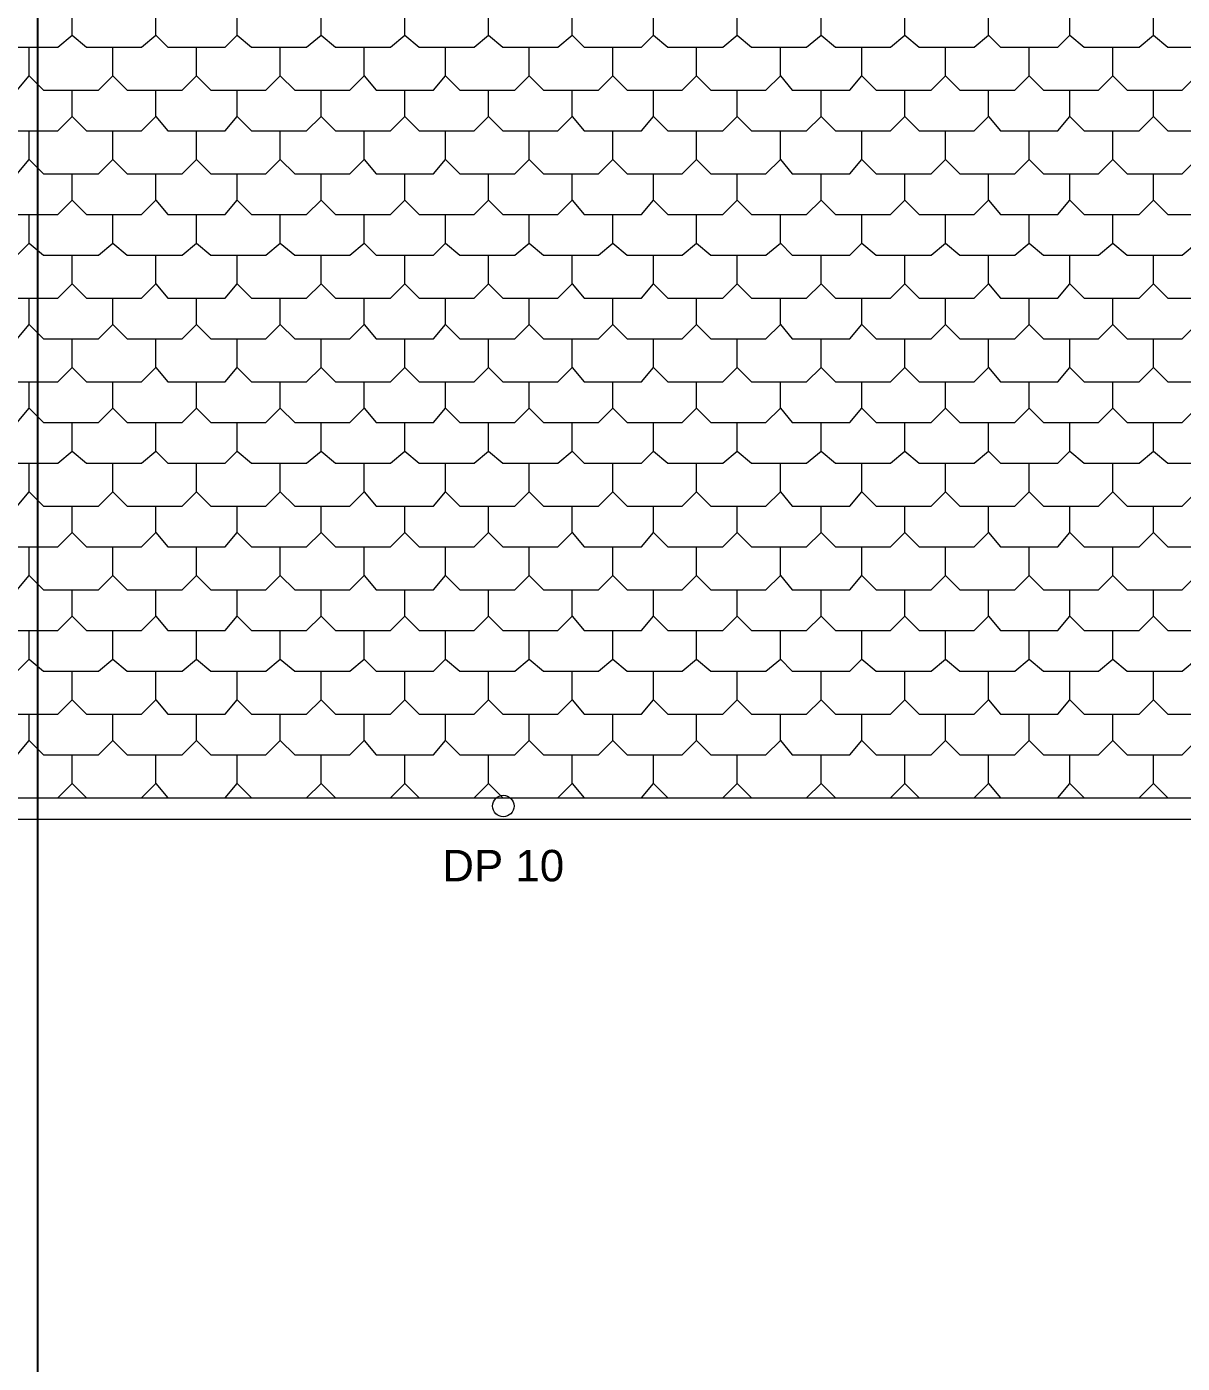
# Model space of a CAD drawing. Header units: millimetres. Extents: x -59 to 47, y 152 to 919.
# Drawn here: x -42.8 to -36.6, y 595.69 to 602.86 of the extents above; entities that cross this region are included whole.
import ezdxf

# ---------------------------------------------------------------- set-up
doc = ezdxf.new("R2010")
doc.units = ezdxf.units.MM
for name, color, linetype in [('PDF_014408$BL-ROOF', 7, 'Continuous'), ('PDF_014408$PL-SERVICES-STORMWATER', 7, 'Continuous'), ('PDF_Text', 7, 'Continuous')]:
    doc.layers.add(name, color=color, linetype=linetype)
doc.styles.add('PDF ArialMT', font='arial.ttf')

msp = doc.modelspace()

# ---------------------------------------------------------------- linework, layer by layer
msp.add_line((-42.7365, 397.5642), (-42.7365, 918.7627))
at = {"layer": 'PDF_014408$BL-ROOF', "lineweight": 9}
for points in [[(-5.2911, 598.6091), (-49.8098, 598.6091), (-49.8098, 617.7655), (16.7503, 617.7655), (16.7503, 598.6091), (7.7619, 598.6091)], [(-43.0012, 602.8148), (-42.9243, 602.7507), (-42.6293, 602.7507), (-42.5524, 602.8148), (-42.5524, 602.9686)], [(-42.5524, 602.8148), (-42.4755, 602.7507), (-42.1806, 602.7507), (-42.1036, 602.8148), (-42.1036, 602.9686)], [(-42.1036, 602.8148), (-42.0395, 602.7507), (-41.7318, 602.7507), (-41.6677, 602.8148), (-41.6677, 602.9686)], [(-41.6677, 602.8148), (-41.5907, 602.7507), (-41.2958, 602.7507), (-41.2189, 602.8148), (-41.2189, 602.9686)], [(-41.2189, 602.8148), (-41.142, 602.7507), (-40.8471, 602.7507), (-40.7701, 602.8148), (-40.7701, 602.9686)], [(-40.7701, 602.8148), (-40.6932, 602.7507), (-40.3983, 602.7507), (-40.3213, 602.8148), (-40.3213, 602.9686)], [(-40.3213, 602.8148), (-40.2444, 602.7507), (-39.9495, 602.7507), (-39.8726, 602.8148), (-39.8726, 602.9686)], [(-39.8726, 602.8148), (-39.8085, 602.7507), (-39.5007, 602.7507), (-39.4366, 602.8148), (-39.4366, 602.9686)], [(-39.4366, 602.8148), (-39.3597, 602.7507), (-39.0648, 602.7507), (-38.9878, 602.8148), (-38.9878, 602.9686)], [(-38.9878, 602.8148), (-38.9109, 602.7507), (-38.616, 602.7507), (-38.5391, 602.8148), (-38.5391, 602.9686)], [(-38.5391, 602.8148), (-38.4621, 602.7507), (-38.1672, 602.7507), (-38.0903, 602.8148), (-38.0903, 602.9686)], [(-38.0903, 602.8148), (-38.0133, 602.7507), (-37.7184, 602.7507), (-37.6415, 602.8148), (-37.6415, 602.9686)], [(-37.6415, 602.8148), (-37.5774, 602.7507), (-37.2697, 602.7507), (-37.2055, 602.8148), (-37.2055, 602.9686)], [(-37.2055, 602.8148), (-37.1286, 602.7507), (-36.8337, 602.7507), (-36.7568, 602.8148), (-36.7568, 602.9686)], [(-36.7568, 602.8148), (-36.6798, 602.7507), (-36.3849, 602.7507), (-36.308, 602.8148), (-36.308, 602.9686)], [(-43.2192, 602.5968), (-43.1551, 602.5199), (-42.8473, 602.5199), (-42.7832, 602.5968), (-42.7832, 602.7507)], [(-42.7832, 602.5968), (-42.7063, 602.5199), (-42.4114, 602.5199), (-42.3344, 602.5968), (-42.3344, 602.7507)], [(-42.3344, 602.5968), (-42.2575, 602.5199), (-41.9626, 602.5199), (-41.8857, 602.5968), (-41.8857, 602.7507)], [(-41.8857, 602.5968), (-41.8087, 602.5199), (-41.5138, 602.5199), (-41.4369, 602.5968), (-41.4369, 602.7507)], [(-41.4369, 602.5968), (-41.3599, 602.5199), (-41.065, 602.5199), (-40.9881, 602.5968), (-40.9881, 602.7507)], [(-40.9881, 602.5968), (-40.924, 602.5199), (-40.6163, 602.5199), (-40.5521, 602.5968), (-40.5521, 602.7507)], [(-40.5521, 602.5968), (-40.4752, 602.5199), (-40.1803, 602.5199), (-40.1034, 602.5968), (-40.1034, 602.7507)], [(-40.1034, 602.5968), (-40.0264, 602.5199), (-39.7315, 602.5199), (-39.6546, 602.5968), (-39.6546, 602.7507)], [(-39.6546, 602.5968), (-39.5777, 602.5199), (-39.2827, 602.5199), (-39.2058, 602.5968), (-39.2058, 602.7507)], [(-39.2058, 602.5968), (-39.1289, 602.5199), (-38.834, 602.5199), (-38.757, 602.5968), (-38.757, 602.7507)], [(-38.757, 602.5968), (-38.6929, 602.5199), (-38.3852, 602.5199), (-38.3211, 602.5968), (-38.3211, 602.7507)], [(-38.3211, 602.5968), (-38.2441, 602.5199), (-37.9492, 602.5199), (-37.8723, 602.5968), (-37.8723, 602.7507)], [(-37.8723, 602.5968), (-37.7954, 602.5199), (-37.5005, 602.5199), (-37.4235, 602.5968), (-37.4235, 602.7507)], [(-37.4235, 602.5968), (-37.3466, 602.5199), (-37.0517, 602.5199), (-36.9747, 602.5968), (-36.9747, 602.7507)], [(-36.9747, 602.5968), (-36.8978, 602.5199), (-36.6029, 602.5199), (-36.526, 602.5968), (-36.526, 602.7507)], [(-43.0012, 602.3788), (-42.9243, 602.3019), (-42.6293, 602.3019), (-42.5524, 602.3788), (-42.5524, 602.5199)], [(-42.5524, 602.3788), (-42.4755, 602.3019), (-42.1806, 602.3019), (-42.1036, 602.3788), (-42.1036, 602.5199)], [(-42.1036, 602.3788), (-42.0395, 602.3019), (-41.7318, 602.3019), (-41.6677, 602.3788), (-41.6677, 602.5199)], [(-41.6677, 602.3788), (-41.5907, 602.3019), (-41.2958, 602.3019), (-41.2189, 602.3788), (-41.2189, 602.5199)], [(-41.2189, 602.3788), (-41.142, 602.3019), (-40.8471, 602.3019), (-40.7701, 602.3788), (-40.7701, 602.5199)], [(-40.7701, 602.3788), (-40.6932, 602.3019), (-40.3983, 602.3019), (-40.3213, 602.3788), (-40.3213, 602.5199)], [(-40.3213, 602.3788), (-40.2444, 602.3019), (-39.9495, 602.3019), (-39.8726, 602.3788), (-39.8726, 602.5199)], [(-39.8726, 602.3788), (-39.8085, 602.3019), (-39.5007, 602.3019), (-39.4366, 602.3788), (-39.4366, 602.5199)], [(-39.4366, 602.3788), (-39.3597, 602.3019), (-39.0648, 602.3019), (-38.9878, 602.3788), (-38.9878, 602.5199)], [(-38.9878, 602.3788), (-38.9109, 602.3019), (-38.616, 602.3019), (-38.5391, 602.3788), (-38.5391, 602.5199)], [(-38.5391, 602.3788), (-38.4621, 602.3019), (-38.1672, 602.3019), (-38.0903, 602.3788), (-38.0903, 602.5199)], [(-38.0903, 602.3788), (-38.0133, 602.3019), (-37.7184, 602.3019), (-37.6415, 602.3788), (-37.6415, 602.5199)], [(-37.6415, 602.3788), (-37.5774, 602.3019), (-37.2697, 602.3019), (-37.2055, 602.3788), (-37.2055, 602.5199)], [(-37.2055, 602.3788), (-37.1286, 602.3019), (-36.8337, 602.3019), (-36.7568, 602.3788), (-36.7568, 602.5199)], [(-36.7568, 602.3788), (-36.6798, 602.3019), (-36.3849, 602.3019), (-36.308, 602.3788), (-36.308, 602.5199)], [(-43.2192, 602.148), (-43.1551, 602.0711), (-42.8473, 602.0711), (-42.7832, 602.148), (-42.7832, 602.3019)], [(-42.7832, 602.148), (-42.7063, 602.0711), (-42.4114, 602.0711), (-42.3344, 602.148), (-42.3344, 602.3019)], [(-42.3344, 602.148), (-42.2575, 602.0711), (-41.9626, 602.0711), (-41.8857, 602.148), (-41.8857, 602.3019)], [(-41.8857, 602.148), (-41.8087, 602.0711), (-41.5138, 602.0711), (-41.4369, 602.148), (-41.4369, 602.3019)], [(-41.4369, 602.148), (-41.3599, 602.0711), (-41.065, 602.0711), (-40.9881, 602.148), (-40.9881, 602.3019)], [(-40.9881, 602.148), (-40.924, 602.0711), (-40.6163, 602.0711), (-40.5521, 602.148), (-40.5521, 602.3019)], [(-40.5521, 602.148), (-40.4752, 602.0711), (-40.1803, 602.0711), (-40.1034, 602.148), (-40.1034, 602.3019)], [(-40.1034, 602.148), (-40.0264, 602.0711), (-39.7315, 602.0711), (-39.6546, 602.148), (-39.6546, 602.3019)], [(-39.6546, 602.148), (-39.5777, 602.0711), (-39.2827, 602.0711), (-39.2058, 602.148), (-39.2058, 602.3019)], [(-39.2058, 602.148), (-39.1289, 602.0711), (-38.834, 602.0711), (-38.757, 602.148), (-38.757, 602.3019)], [(-38.757, 602.148), (-38.6929, 602.0711), (-38.3852, 602.0711), (-38.3211, 602.148), (-38.3211, 602.3019)], [(-38.3211, 602.148), (-38.2441, 602.0711), (-37.9492, 602.0711), (-37.8723, 602.148), (-37.8723, 602.3019)], [(-37.8723, 602.148), (-37.7954, 602.0711), (-37.5005, 602.0711), (-37.4235, 602.148), (-37.4235, 602.3019)], [(-37.4235, 602.148), (-37.3466, 602.0711), (-37.0517, 602.0711), (-36.9747, 602.148), (-36.9747, 602.3019)], [(-36.9747, 602.148), (-36.8978, 602.0711), (-36.6029, 602.0711), (-36.526, 602.148), (-36.526, 602.3019)], [(-43.0012, 601.93), (-42.9243, 601.8531), (-42.6293, 601.8531), (-42.5524, 601.93), (-42.5524, 602.0711)], [(-42.5524, 601.93), (-42.4755, 601.8531), (-42.1806, 601.8531), (-42.1036, 601.93), (-42.1036, 602.0711)], [(-42.1036, 601.93), (-42.0395, 601.8531), (-41.7318, 601.8531), (-41.6677, 601.93), (-41.6677, 602.0711)], [(-41.6677, 601.93), (-41.5907, 601.8531), (-41.2958, 601.8531), (-41.2189, 601.93), (-41.2189, 602.0711)], [(-41.2189, 601.93), (-41.142, 601.8531), (-40.8471, 601.8531), (-40.7701, 601.93), (-40.7701, 602.0711)], [(-40.7701, 601.93), (-40.6932, 601.8531), (-40.3983, 601.8531), (-40.3213, 601.93), (-40.3213, 602.0711)], [(-40.3213, 601.93), (-40.2444, 601.8531), (-39.9495, 601.8531), (-39.8726, 601.93), (-39.8726, 602.0711)], [(-39.8726, 601.93), (-39.8085, 601.8531), (-39.5007, 601.8531), (-39.4366, 601.93), (-39.4366, 602.0711)], [(-39.4366, 601.93), (-39.3597, 601.8531), (-39.0648, 601.8531), (-38.9878, 601.93), (-38.9878, 602.0711)], [(-38.9878, 601.93), (-38.9109, 601.8531), (-38.616, 601.8531), (-38.5391, 601.93), (-38.5391, 602.0711)], [(-38.5391, 601.93), (-38.4621, 601.8531), (-38.1672, 601.8531), (-38.0903, 601.93), (-38.0903, 602.0711)], [(-38.0903, 601.93), (-38.0133, 601.8531), (-37.7184, 601.8531), (-37.6415, 601.93), (-37.6415, 602.0711)], [(-37.6415, 601.93), (-37.5774, 601.8531), (-37.2697, 601.8531), (-37.2055, 601.93), (-37.2055, 602.0711)], [(-37.2055, 601.93), (-37.1286, 601.8531), (-36.8337, 601.8531), (-36.7568, 601.93), (-36.7568, 602.0711)], [(-36.7568, 601.93), (-36.6798, 601.8531), (-36.3849, 601.8531), (-36.308, 601.93), (-36.308, 602.0711)], [(-43.2192, 601.6992), (-43.1551, 601.6351), (-42.8473, 601.6351), (-42.7832, 601.6992), (-42.7832, 601.8531)], [(-42.7832, 601.6992), (-42.7063, 601.6351), (-42.4114, 601.6351), (-42.3344, 601.6992), (-42.3344, 601.8531)], [(-42.3344, 601.6992), (-42.2575, 601.6351), (-41.9626, 601.6351), (-41.8857, 601.6992), (-41.8857, 601.8531)], [(-41.8857, 601.6992), (-41.8087, 601.6351), (-41.5138, 601.6351), (-41.4369, 601.6992), (-41.4369, 601.8531)], [(-41.4369, 601.6992), (-41.3599, 601.6351), (-41.065, 601.6351), (-40.9881, 601.6992), (-40.9881, 601.8531)], [(-40.9881, 601.6992), (-40.924, 601.6351), (-40.6163, 601.6351), (-40.5521, 601.6992), (-40.5521, 601.8531)], [(-40.5521, 601.6992), (-40.4752, 601.6351), (-40.1803, 601.6351), (-40.1034, 601.6992), (-40.1034, 601.8531)], [(-40.1034, 601.6992), (-40.0264, 601.6351), (-39.7315, 601.6351), (-39.6546, 601.6992), (-39.6546, 601.8531)], [(-39.6546, 601.6992), (-39.5777, 601.6351), (-39.2827, 601.6351), (-39.2058, 601.6992), (-39.2058, 601.8531)], [(-39.2058, 601.6992), (-39.1289, 601.6351), (-38.834, 601.6351), (-38.757, 601.6992), (-38.757, 601.8531)], [(-38.757, 601.6992), (-38.6929, 601.6351), (-38.3852, 601.6351), (-38.3211, 601.6992), (-38.3211, 601.8531)], [(-38.3211, 601.6992), (-38.2441, 601.6351), (-37.9492, 601.6351), (-37.8723, 601.6992), (-37.8723, 601.8531)], [(-37.8723, 601.6992), (-37.7954, 601.6351), (-37.5005, 601.6351), (-37.4235, 601.6992), (-37.4235, 601.8531)], [(-37.4235, 601.6992), (-37.3466, 601.6351), (-37.0517, 601.6351), (-36.9747, 601.6992), (-36.9747, 601.8531)], [(-36.9747, 601.6992), (-36.8978, 601.6351), (-36.6029, 601.6351), (-36.526, 601.6992), (-36.526, 601.8531)], [(-43.0012, 601.4813), (-42.9243, 601.4043), (-42.6293, 601.4043), (-42.5524, 601.4813), (-42.5524, 601.6351)], [(-42.5524, 601.4813), (-42.4755, 601.4043), (-42.1806, 601.4043), (-42.1036, 601.4813), (-42.1036, 601.6351)], [(-42.1036, 601.4813), (-42.0395, 601.4043), (-41.7318, 601.4043), (-41.6677, 601.4813), (-41.6677, 601.6351)], [(-41.6677, 601.4813), (-41.5907, 601.4043), (-41.2958, 601.4043), (-41.2189, 601.4813), (-41.2189, 601.6351)], [(-41.2189, 601.4813), (-41.142, 601.4043), (-40.8471, 601.4043), (-40.7701, 601.4813), (-40.7701, 601.6351)], [(-40.7701, 601.4813), (-40.6932, 601.4043), (-40.3983, 601.4043), (-40.3213, 601.4813), (-40.3213, 601.6351)], [(-40.3213, 601.4813), (-40.2444, 601.4043), (-39.9495, 601.4043), (-39.8726, 601.4813), (-39.8726, 601.6351)], [(-39.8726, 601.4813), (-39.8085, 601.4043), (-39.5007, 601.4043), (-39.4366, 601.4813), (-39.4366, 601.6351)], [(-39.4366, 601.4813), (-39.3597, 601.4043), (-39.0648, 601.4043), (-38.9878, 601.4813), (-38.9878, 601.6351)], [(-38.9878, 601.4813), (-38.9109, 601.4043), (-38.616, 601.4043), (-38.5391, 601.4813), (-38.5391, 601.6351)], [(-38.5391, 601.4813), (-38.4621, 601.4043), (-38.1672, 601.4043), (-38.0903, 601.4813), (-38.0903, 601.6351)], [(-38.0903, 601.4813), (-38.0133, 601.4043), (-37.7184, 601.4043), (-37.6415, 601.4813), (-37.6415, 601.6351)], [(-37.6415, 601.4813), (-37.5774, 601.4043), (-37.2697, 601.4043), (-37.2055, 601.4813), (-37.2055, 601.6351)], [(-37.2055, 601.4813), (-37.1286, 601.4043), (-36.8337, 601.4043), (-36.7568, 601.4813), (-36.7568, 601.6351)], [(-36.7568, 601.4813), (-36.6798, 601.4043), (-36.3849, 601.4043), (-36.308, 601.4813), (-36.308, 601.6351)], [(-43.2192, 601.2633), (-43.1551, 601.1864), (-42.8473, 601.1864), (-42.7832, 601.2633), (-42.7832, 601.4043)], [(-42.7832, 601.2633), (-42.7063, 601.1864), (-42.4114, 601.1864), (-42.3344, 601.2633), (-42.3344, 601.4043)], [(-42.3344, 601.2633), (-42.2575, 601.1864), (-41.9626, 601.1864), (-41.8857, 601.2633), (-41.8857, 601.4043)], [(-41.8857, 601.2633), (-41.8087, 601.1864), (-41.5138, 601.1864), (-41.4369, 601.2633), (-41.4369, 601.4043)], [(-41.4369, 601.2633), (-41.3599, 601.1864), (-41.065, 601.1864), (-40.9881, 601.2633), (-40.9881, 601.4043)], [(-40.9881, 601.2633), (-40.924, 601.1864), (-40.6163, 601.1864), (-40.5521, 601.2633), (-40.5521, 601.4043)], [(-40.5521, 601.2633), (-40.4752, 601.1864), (-40.1803, 601.1864), (-40.1034, 601.2633), (-40.1034, 601.4043)], [(-40.1034, 601.2633), (-40.0264, 601.1864), (-39.7315, 601.1864), (-39.6546, 601.2633), (-39.6546, 601.4043)], [(-39.6546, 601.2633), (-39.5777, 601.1864), (-39.2827, 601.1864), (-39.2058, 601.2633), (-39.2058, 601.4043)], [(-39.2058, 601.2633), (-39.1289, 601.1864), (-38.834, 601.1864), (-38.757, 601.2633), (-38.757, 601.4043)], [(-38.757, 601.2633), (-38.6929, 601.1864), (-38.3852, 601.1864), (-38.3211, 601.2633), (-38.3211, 601.4043)], [(-38.3211, 601.2633), (-38.2441, 601.1864), (-37.9492, 601.1864), (-37.8723, 601.2633), (-37.8723, 601.4043)], [(-37.8723, 601.2633), (-37.7954, 601.1864), (-37.5005, 601.1864), (-37.4235, 601.2633), (-37.4235, 601.4043)], [(-37.4235, 601.2633), (-37.3466, 601.1864), (-37.0517, 601.1864), (-36.9747, 601.2633), (-36.9747, 601.4043)], [(-36.9747, 601.2633), (-36.8978, 601.1864), (-36.6029, 601.1864), (-36.526, 601.2633), (-36.526, 601.4043)], [(-43.0012, 601.0325), (-42.9243, 600.9556), (-42.6293, 600.9556), (-42.5524, 601.0325), (-42.5524, 601.1864)], [(-42.5524, 601.0325), (-42.4755, 600.9556), (-42.1806, 600.9556), (-42.1036, 601.0325), (-42.1036, 601.1864)], [(-42.1036, 601.0325), (-42.0395, 600.9556), (-41.7318, 600.9556), (-41.6677, 601.0325), (-41.6677, 601.1864)], [(-41.6677, 601.0325), (-41.5907, 600.9556), (-41.2958, 600.9556), (-41.2189, 601.0325), (-41.2189, 601.1864)], [(-41.2189, 601.0325), (-41.142, 600.9556), (-40.8471, 600.9556), (-40.7701, 601.0325), (-40.7701, 601.1864)], [(-40.7701, 601.0325), (-40.6932, 600.9556), (-40.3983, 600.9556), (-40.3213, 601.0325), (-40.3213, 601.1864)], [(-40.3213, 601.0325), (-40.2444, 600.9556), (-39.9495, 600.9556), (-39.8726, 601.0325), (-39.8726, 601.1864)], [(-39.8726, 601.0325), (-39.8085, 600.9556), (-39.5007, 600.9556), (-39.4366, 601.0325), (-39.4366, 601.1864)], [(-39.4366, 601.0325), (-39.3597, 600.9556), (-39.0648, 600.9556), (-38.9878, 601.0325), (-38.9878, 601.1864)], [(-38.9878, 601.0325), (-38.9109, 600.9556), (-38.616, 600.9556), (-38.5391, 601.0325), (-38.5391, 601.1864)], [(-38.5391, 601.0325), (-38.4621, 600.9556), (-38.1672, 600.9556), (-38.0903, 601.0325), (-38.0903, 601.1864)], [(-38.0903, 601.0325), (-38.0133, 600.9556), (-37.7184, 600.9556), (-37.6415, 601.0325), (-37.6415, 601.1864)], [(-37.6415, 601.0325), (-37.5774, 600.9556), (-37.2697, 600.9556), (-37.2055, 601.0325), (-37.2055, 601.1864)], [(-37.2055, 601.0325), (-37.1286, 600.9556), (-36.8337, 600.9556), (-36.7568, 601.0325), (-36.7568, 601.1864)], [(-36.7568, 601.0325), (-36.6798, 600.9556), (-36.3849, 600.9556), (-36.308, 601.0325), (-36.308, 601.1864)], [(-43.2192, 600.8145), (-43.1551, 600.7376), (-42.8473, 600.7376), (-42.7832, 600.8145), (-42.7832, 600.9556)], [(-42.7832, 600.8145), (-42.7063, 600.7376), (-42.4114, 600.7376), (-42.3344, 600.8145), (-42.3344, 600.9556)], [(-42.3344, 600.8145), (-42.2575, 600.7376), (-41.9626, 600.7376), (-41.8857, 600.8145), (-41.8857, 600.9556)], [(-41.8857, 600.8145), (-41.8087, 600.7376), (-41.5138, 600.7376), (-41.4369, 600.8145), (-41.4369, 600.9556)], [(-41.4369, 600.8145), (-41.3599, 600.7376), (-41.065, 600.7376), (-40.9881, 600.8145), (-40.9881, 600.9556)], [(-40.9881, 600.8145), (-40.924, 600.7376), (-40.6163, 600.7376), (-40.5521, 600.8145), (-40.5521, 600.9556)], [(-40.5521, 600.8145), (-40.4752, 600.7376), (-40.1803, 600.7376), (-40.1034, 600.8145), (-40.1034, 600.9556)], [(-40.1034, 600.8145), (-40.0264, 600.7376), (-39.7315, 600.7376), (-39.6546, 600.8145), (-39.6546, 600.9556)], [(-39.6546, 600.8145), (-39.5777, 600.7376), (-39.2827, 600.7376), (-39.2058, 600.8145), (-39.2058, 600.9556)], [(-39.2058, 600.8145), (-39.1289, 600.7376), (-38.834, 600.7376), (-38.757, 600.8145), (-38.757, 600.9556)], [(-38.757, 600.8145), (-38.6929, 600.7376), (-38.3852, 600.7376), (-38.3211, 600.8145), (-38.3211, 600.9556)], [(-38.3211, 600.8145), (-38.2441, 600.7376), (-37.9492, 600.7376), (-37.8723, 600.8145), (-37.8723, 600.9556)], [(-37.8723, 600.8145), (-37.7954, 600.7376), (-37.5005, 600.7376), (-37.4235, 600.8145), (-37.4235, 600.9556)], [(-37.4235, 600.8145), (-37.3466, 600.7376), (-37.0517, 600.7376), (-36.9747, 600.8145), (-36.9747, 600.9556)], [(-36.9747, 600.8145), (-36.8978, 600.7376), (-36.6029, 600.7376), (-36.526, 600.8145), (-36.526, 600.9556)], [(-43.0012, 600.5837), (-42.9243, 600.5196), (-42.6293, 600.5196), (-42.5524, 600.5837), (-42.5524, 600.7376)], [(-42.5524, 600.5837), (-42.4755, 600.5196), (-42.1806, 600.5196), (-42.1036, 600.5837), (-42.1036, 600.7376)], [(-42.1036, 600.5837), (-42.0395, 600.5196), (-41.7318, 600.5196), (-41.6677, 600.5837), (-41.6677, 600.7376)], [(-41.6677, 600.5837), (-41.5907, 600.5196), (-41.2958, 600.5196), (-41.2189, 600.5837), (-41.2189, 600.7376)], [(-41.2189, 600.5837), (-41.142, 600.5196), (-40.8471, 600.5196), (-40.7701, 600.5837), (-40.7701, 600.7376)], [(-40.7701, 600.5837), (-40.6932, 600.5196), (-40.3983, 600.5196), (-40.3213, 600.5837), (-40.3213, 600.7376)], [(-40.3213, 600.5837), (-40.2444, 600.5196), (-39.9495, 600.5196), (-39.8726, 600.5837), (-39.8726, 600.7376)], [(-39.8726, 600.5837), (-39.8085, 600.5196), (-39.5007, 600.5196), (-39.4366, 600.5837), (-39.4366, 600.7376)], [(-39.4366, 600.5837), (-39.3597, 600.5196), (-39.0648, 600.5196), (-38.9878, 600.5837), (-38.9878, 600.7376)], [(-38.9878, 600.5837), (-38.9109, 600.5196), (-38.616, 600.5196), (-38.5391, 600.5837), (-38.5391, 600.7376)], [(-38.5391, 600.5837), (-38.4621, 600.5196), (-38.1672, 600.5196), (-38.0903, 600.5837), (-38.0903, 600.7376)], [(-38.0903, 600.5837), (-38.0133, 600.5196), (-37.7184, 600.5196), (-37.6415, 600.5837), (-37.6415, 600.7376)], [(-37.6415, 600.5837), (-37.5774, 600.5196), (-37.2697, 600.5196), (-37.2055, 600.5837), (-37.2055, 600.7376)], [(-37.2055, 600.5837), (-37.1286, 600.5196), (-36.8337, 600.5196), (-36.7568, 600.5837), (-36.7568, 600.7376)], [(-36.7568, 600.5837), (-36.6798, 600.5196), (-36.3849, 600.5196), (-36.308, 600.5837), (-36.308, 600.7376)], [(-43.2192, 600.3657), (-43.1551, 600.2888), (-42.8473, 600.2888), (-42.7832, 600.3657), (-42.7832, 600.5196)], [(-42.7832, 600.3657), (-42.7063, 600.2888), (-42.4114, 600.2888), (-42.3344, 600.3657), (-42.3344, 600.5196)], [(-42.3344, 600.3657), (-42.2575, 600.2888), (-41.9626, 600.2888), (-41.8857, 600.3657), (-41.8857, 600.5196)], [(-41.8857, 600.3657), (-41.8087, 600.2888), (-41.5138, 600.2888), (-41.4369, 600.3657), (-41.4369, 600.5196)], [(-41.4369, 600.3657), (-41.3599, 600.2888), (-41.065, 600.2888), (-40.9881, 600.3657), (-40.9881, 600.5196)], [(-40.9881, 600.3657), (-40.924, 600.2888), (-40.6163, 600.2888), (-40.5521, 600.3657), (-40.5521, 600.5196)], [(-40.5521, 600.3657), (-40.4752, 600.2888), (-40.1803, 600.2888), (-40.1034, 600.3657), (-40.1034, 600.5196)], [(-40.1034, 600.3657), (-40.0264, 600.2888), (-39.7315, 600.2888), (-39.6546, 600.3657), (-39.6546, 600.5196)], [(-39.6546, 600.3657), (-39.5777, 600.2888), (-39.2827, 600.2888), (-39.2058, 600.3657), (-39.2058, 600.5196)], [(-39.2058, 600.3657), (-39.1289, 600.2888), (-38.834, 600.2888), (-38.757, 600.3657), (-38.757, 600.5196)], [(-38.757, 600.3657), (-38.6929, 600.2888), (-38.3852, 600.2888), (-38.3211, 600.3657), (-38.3211, 600.5196)], [(-38.3211, 600.3657), (-38.2441, 600.2888), (-37.9492, 600.2888), (-37.8723, 600.3657), (-37.8723, 600.5196)], [(-37.8723, 600.3657), (-37.7954, 600.2888), (-37.5005, 600.2888), (-37.4235, 600.3657), (-37.4235, 600.5196)], [(-37.4235, 600.3657), (-37.3466, 600.2888), (-37.0517, 600.2888), (-36.9747, 600.3657), (-36.9747, 600.5196)], [(-36.9747, 600.3657), (-36.8978, 600.2888), (-36.6029, 600.2888), (-36.526, 600.3657), (-36.526, 600.5196)], [(-43.0012, 600.1478), (-42.9243, 600.0708), (-42.6293, 600.0708), (-42.5524, 600.1478), (-42.5524, 600.2888)], [(-42.5524, 600.1478), (-42.4755, 600.0708), (-42.1806, 600.0708), (-42.1036, 600.1478), (-42.1036, 600.2888)], [(-42.1036, 600.1478), (-42.0395, 600.0708), (-41.7318, 600.0708), (-41.6677, 600.1478), (-41.6677, 600.2888)], [(-41.6677, 600.1478), (-41.5907, 600.0708), (-41.2958, 600.0708), (-41.2189, 600.1478), (-41.2189, 600.2888)], [(-41.2189, 600.1478), (-41.142, 600.0708), (-40.8471, 600.0708), (-40.7701, 600.1478), (-40.7701, 600.2888)], [(-40.7701, 600.1478), (-40.6932, 600.0708), (-40.3983, 600.0708), (-40.3213, 600.1478), (-40.3213, 600.2888)], [(-40.3213, 600.1478), (-40.2444, 600.0708), (-39.9495, 600.0708), (-39.8726, 600.1478), (-39.8726, 600.2888)], [(-39.8726, 600.1478), (-39.8085, 600.0708), (-39.5007, 600.0708), (-39.4366, 600.1478), (-39.4366, 600.2888)], [(-39.4366, 600.1478), (-39.3597, 600.0708), (-39.0648, 600.0708), (-38.9878, 600.1478), (-38.9878, 600.2888)], [(-38.9878, 600.1478), (-38.9109, 600.0708), (-38.616, 600.0708), (-38.5391, 600.1478), (-38.5391, 600.2888)], [(-38.5391, 600.1478), (-38.4621, 600.0708), (-38.1672, 600.0708), (-38.0903, 600.1478), (-38.0903, 600.2888)], [(-38.0903, 600.1478), (-38.0133, 600.0708), (-37.7184, 600.0708), (-37.6415, 600.1478), (-37.6415, 600.2888)], [(-37.6415, 600.1478), (-37.5774, 600.0708), (-37.2697, 600.0708), (-37.2055, 600.1478), (-37.2055, 600.2888)], [(-37.2055, 600.1478), (-37.1286, 600.0708), (-36.8337, 600.0708), (-36.7568, 600.1478), (-36.7568, 600.2888)], [(-36.7568, 600.1478), (-36.6798, 600.0708), (-36.3849, 600.0708), (-36.308, 600.1478), (-36.308, 600.2888)], [(-43.2192, 599.917), (-43.1551, 599.84), (-42.8473, 599.84), (-42.7832, 599.917), (-42.7832, 600.0708)], [(-42.7832, 599.917), (-42.7063, 599.84), (-42.4114, 599.84), (-42.3344, 599.917), (-42.3344, 600.0708)], [(-42.3344, 599.917), (-42.2575, 599.84), (-41.9626, 599.84), (-41.8857, 599.917), (-41.8857, 600.0708)], [(-41.8857, 599.917), (-41.8087, 599.84), (-41.5138, 599.84), (-41.4369, 599.917), (-41.4369, 600.0708)], [(-41.4369, 599.917), (-41.3599, 599.84), (-41.065, 599.84), (-40.9881, 599.917), (-40.9881, 600.0708)], [(-40.9881, 599.917), (-40.924, 599.84), (-40.6163, 599.84), (-40.5521, 599.917), (-40.5521, 600.0708)], [(-40.5521, 599.917), (-40.4752, 599.84), (-40.1803, 599.84), (-40.1034, 599.917), (-40.1034, 600.0708)], [(-40.1034, 599.917), (-40.0264, 599.84), (-39.7315, 599.84), (-39.6546, 599.917), (-39.6546, 600.0708)], [(-39.6546, 599.917), (-39.5777, 599.84), (-39.2827, 599.84), (-39.2058, 599.917), (-39.2058, 600.0708)], [(-39.2058, 599.917), (-39.1289, 599.84), (-38.834, 599.84), (-38.757, 599.917), (-38.757, 600.0708)], [(-38.757, 599.917), (-38.6929, 599.84), (-38.3852, 599.84), (-38.3211, 599.917), (-38.3211, 600.0708)], [(-38.3211, 599.917), (-38.2441, 599.84), (-37.9492, 599.84), (-37.8723, 599.917), (-37.8723, 600.0708)], [(-37.8723, 599.917), (-37.7954, 599.84), (-37.5005, 599.84), (-37.4235, 599.917), (-37.4235, 600.0708)], [(-37.4235, 599.917), (-37.3466, 599.84), (-37.0517, 599.84), (-36.9747, 599.917), (-36.9747, 600.0708)], [(-36.9747, 599.917), (-36.8978, 599.84), (-36.6029, 599.84), (-36.526, 599.917), (-36.526, 600.0708)], [(-43.0012, 599.699), (-42.9243, 599.6221), (-42.6293, 599.6221), (-42.5524, 599.699), (-42.5524, 599.84)], [(-42.5524, 599.699), (-42.4755, 599.6221), (-42.1806, 599.6221), (-42.1036, 599.699), (-42.1036, 599.84)], [(-42.1036, 599.699), (-42.0395, 599.6221), (-41.7318, 599.6221), (-41.6677, 599.699), (-41.6677, 599.84)], [(-41.6677, 599.699), (-41.5907, 599.6221), (-41.2958, 599.6221), (-41.2189, 599.699), (-41.2189, 599.84)], [(-41.2189, 599.699), (-41.142, 599.6221), (-40.8471, 599.6221), (-40.7701, 599.699), (-40.7701, 599.84)], [(-40.7701, 599.699), (-40.6932, 599.6221), (-40.3983, 599.6221), (-40.3213, 599.699), (-40.3213, 599.84)], [(-40.3213, 599.699), (-40.2444, 599.6221), (-39.9495, 599.6221), (-39.8726, 599.699), (-39.8726, 599.84)], [(-39.8726, 599.699), (-39.8085, 599.6221), (-39.5007, 599.6221), (-39.4366, 599.699), (-39.4366, 599.84)], [(-39.4366, 599.699), (-39.3597, 599.6221), (-39.0648, 599.6221), (-38.9878, 599.699), (-38.9878, 599.84)], [(-38.9878, 599.699), (-38.9109, 599.6221), (-38.616, 599.6221), (-38.5391, 599.699), (-38.5391, 599.84)], [(-38.5391, 599.699), (-38.4621, 599.6221), (-38.1672, 599.6221), (-38.0903, 599.699), (-38.0903, 599.84)], [(-38.0903, 599.699), (-38.0133, 599.6221), (-37.7184, 599.6221), (-37.6415, 599.699), (-37.6415, 599.84)], [(-37.6415, 599.699), (-37.5774, 599.6221), (-37.2697, 599.6221), (-37.2055, 599.699), (-37.2055, 599.84)], [(-37.2055, 599.699), (-37.1286, 599.6221), (-36.8337, 599.6221), (-36.7568, 599.699), (-36.7568, 599.84)], [(-36.7568, 599.699), (-36.6798, 599.6221), (-36.3849, 599.6221), (-36.308, 599.699), (-36.308, 599.84)], [(-43.2192, 599.4682), (-43.1551, 599.4041), (-42.8473, 599.4041), (-42.7832, 599.4682), (-42.7832, 599.6221)], [(-42.7832, 599.4682), (-42.7063, 599.4041), (-42.4114, 599.4041), (-42.3344, 599.4682), (-42.3344, 599.6221)], [(-42.3344, 599.4682), (-42.2575, 599.4041), (-41.9626, 599.4041), (-41.8857, 599.4682), (-41.8857, 599.6221)], [(-41.8857, 599.4682), (-41.8087, 599.4041), (-41.5138, 599.4041), (-41.4369, 599.4682), (-41.4369, 599.6221)], [(-41.4369, 599.4682), (-41.3599, 599.4041), (-41.065, 599.4041), (-40.9881, 599.4682), (-40.9881, 599.6221)], [(-40.9881, 599.4682), (-40.924, 599.4041), (-40.6163, 599.4041), (-40.5521, 599.4682), (-40.5521, 599.6221)], [(-40.5521, 599.4682), (-40.4752, 599.4041), (-40.1803, 599.4041), (-40.1034, 599.4682), (-40.1034, 599.6221)], [(-40.1034, 599.4682), (-40.0264, 599.4041), (-39.7315, 599.4041), (-39.6546, 599.4682), (-39.6546, 599.6221)], [(-39.6546, 599.4682), (-39.5777, 599.4041), (-39.2827, 599.4041), (-39.2058, 599.4682), (-39.2058, 599.6221)], [(-39.2058, 599.4682), (-39.1289, 599.4041), (-38.834, 599.4041), (-38.757, 599.4682), (-38.757, 599.6221)], [(-38.757, 599.4682), (-38.6929, 599.4041), (-38.3852, 599.4041), (-38.3211, 599.4682), (-38.3211, 599.6221)], [(-38.3211, 599.4682), (-38.2441, 599.4041), (-37.9492, 599.4041), (-37.8723, 599.4682), (-37.8723, 599.6221)], [(-37.8723, 599.4682), (-37.7954, 599.4041), (-37.5005, 599.4041), (-37.4235, 599.4682), (-37.4235, 599.6221)], [(-37.4235, 599.4682), (-37.3466, 599.4041), (-37.0517, 599.4041), (-36.9747, 599.4682), (-36.9747, 599.6221)], [(-36.9747, 599.4682), (-36.8978, 599.4041), (-36.6029, 599.4041), (-36.526, 599.4682), (-36.526, 599.6221)], [(-43.0012, 599.2502), (-42.9243, 599.1733), (-42.6293, 599.1733), (-42.5524, 599.2502), (-42.5524, 599.4041)], [(-42.5524, 599.2502), (-42.4755, 599.1733), (-42.1806, 599.1733), (-42.1036, 599.2502), (-42.1036, 599.4041)], [(-42.1036, 599.2502), (-42.0395, 599.1733), (-41.7318, 599.1733), (-41.6677, 599.2502), (-41.6677, 599.4041)], [(-41.6677, 599.2502), (-41.5907, 599.1733), (-41.2958, 599.1733), (-41.2189, 599.2502), (-41.2189, 599.4041)], [(-41.2189, 599.2502), (-41.142, 599.1733), (-40.8471, 599.1733), (-40.7701, 599.2502), (-40.7701, 599.4041)], [(-40.7701, 599.2502), (-40.6932, 599.1733), (-40.3983, 599.1733), (-40.3213, 599.2502), (-40.3213, 599.4041)], [(-40.3213, 599.2502), (-40.2444, 599.1733), (-39.9495, 599.1733), (-39.8726, 599.2502), (-39.8726, 599.4041)], [(-39.8726, 599.2502), (-39.8085, 599.1733), (-39.5007, 599.1733), (-39.4366, 599.2502), (-39.4366, 599.4041)], [(-39.4366, 599.2502), (-39.3597, 599.1733), (-39.0648, 599.1733), (-38.9878, 599.2502), (-38.9878, 599.4041)], [(-38.9878, 599.2502), (-38.9109, 599.1733), (-38.616, 599.1733), (-38.5391, 599.2502), (-38.5391, 599.4041)], [(-38.5391, 599.2502), (-38.4621, 599.1733), (-38.1672, 599.1733), (-38.0903, 599.2502), (-38.0903, 599.4041)], [(-38.0903, 599.2502), (-38.0133, 599.1733), (-37.7184, 599.1733), (-37.6415, 599.2502), (-37.6415, 599.4041)], [(-37.6415, 599.2502), (-37.5774, 599.1733), (-37.2697, 599.1733), (-37.2055, 599.2502), (-37.2055, 599.4041)], [(-37.2055, 599.2502), (-37.1286, 599.1733), (-36.8337, 599.1733), (-36.7568, 599.2502), (-36.7568, 599.4041)], [(-36.7568, 599.2502), (-36.6798, 599.1733), (-36.3849, 599.1733), (-36.308, 599.2502), (-36.308, 599.4041)], [(-43.2192, 599.0322), (-43.1551, 598.9553), (-42.8473, 598.9553), (-42.7832, 599.0322), (-42.7832, 599.1733)], [(-42.7832, 599.0322), (-42.7063, 598.9553), (-42.4114, 598.9553), (-42.3344, 599.0322), (-42.3344, 599.1733)], [(-42.3344, 599.0322), (-42.2575, 598.9553), (-41.9626, 598.9553), (-41.8857, 599.0322), (-41.8857, 599.1733)], [(-41.8857, 599.0322), (-41.8087, 598.9553), (-41.5138, 598.9553), (-41.4369, 599.0322), (-41.4369, 599.1733)], [(-41.4369, 599.0322), (-41.3599, 598.9553), (-41.065, 598.9553), (-40.9881, 599.0322), (-40.9881, 599.1733)], [(-40.9881, 599.0322), (-40.924, 598.9553), (-40.6163, 598.9553), (-40.5521, 599.0322), (-40.5521, 599.1733)], [(-40.5521, 599.0322), (-40.4752, 598.9553), (-40.1803, 598.9553), (-40.1034, 599.0322), (-40.1034, 599.1733)], [(-40.1034, 599.0322), (-40.0264, 598.9553), (-39.7315, 598.9553), (-39.6546, 599.0322), (-39.6546, 599.1733)], [(-39.6546, 599.0322), (-39.5777, 598.9553), (-39.2827, 598.9553), (-39.2058, 599.0322), (-39.2058, 599.1733)], [(-39.2058, 599.0322), (-39.1289, 598.9553), (-38.834, 598.9553), (-38.757, 599.0322), (-38.757, 599.1733)], [(-38.757, 599.0322), (-38.6929, 598.9553), (-38.3852, 598.9553), (-38.3211, 599.0322), (-38.3211, 599.1733)], [(-38.3211, 599.0322), (-38.2441, 598.9553), (-37.9492, 598.9553), (-37.8723, 599.0322), (-37.8723, 599.1733)], [(-37.8723, 599.0322), (-37.7954, 598.9553), (-37.5005, 598.9553), (-37.4235, 599.0322), (-37.4235, 599.1733)], [(-37.4235, 599.0322), (-37.3466, 598.9553), (-37.0517, 598.9553), (-36.9747, 599.0322), (-36.9747, 599.1733)], [(-36.9747, 599.0322), (-36.8978, 598.9553), (-36.6029, 598.9553), (-36.526, 599.0322), (-36.526, 599.1733)], [(-42.6293, 598.7245), (-42.5524, 598.8014), (-42.5524, 598.9553)], [(-42.1806, 598.7245), (-42.1036, 598.8014), (-42.1036, 598.9553)], [(-41.7318, 598.7245), (-41.6677, 598.8014), (-41.6677, 598.9553)], [(-41.2958, 598.7245), (-41.2189, 598.8014), (-41.2189, 598.9553)], [(-40.8471, 598.7245), (-40.7701, 598.8014), (-40.7701, 598.9553)], [(-40.3983, 598.7245), (-40.3213, 598.8014), (-40.3213, 598.9553)], [(-39.9495, 598.7245), (-39.8726, 598.8014), (-39.8726, 598.9553)], [(-39.5007, 598.7245), (-39.4366, 598.8014), (-39.4366, 598.9553)], [(-39.0648, 598.7245), (-38.9878, 598.8014), (-38.9878, 598.9553)], [(-38.616, 598.7245), (-38.5391, 598.8014), (-38.5391, 598.9553)], [(-38.1672, 598.7245), (-38.0903, 598.8014), (-38.0903, 598.9553)], [(-37.7184, 598.7245), (-37.6415, 598.8014), (-37.6415, 598.9553)], [(-37.2697, 598.7245), (-37.2055, 598.8014), (-37.2055, 598.9553)], [(-36.8337, 598.7245), (-36.7568, 598.8014), (-36.7568, 598.9553)], [(-42.5524, 598.8014), (-42.4755, 598.7245)], [(-42.1036, 598.8014), (-42.0395, 598.7245)], [(-41.6677, 598.8014), (-41.5907, 598.7245)], [(-41.2189, 598.8014), (-41.142, 598.7245)], [(-40.7701, 598.8014), (-40.6932, 598.7245)], [(-40.3213, 598.8014), (-40.2444, 598.7245)], [(-39.8726, 598.8014), (-39.8085, 598.7245)], [(-39.4366, 598.8014), (-39.3597, 598.7245)], [(-38.9878, 598.8014), (-38.9109, 598.7245)], [(-38.5391, 598.8014), (-38.4621, 598.7245)], [(-38.0903, 598.8014), (-38.0133, 598.7245)], [(-37.6415, 598.8014), (-37.5774, 598.7245)], [(-37.2055, 598.8014), (-37.1286, 598.7245)], [(-36.7568, 598.8014), (-36.6798, 598.7245)], [(-42.7832, 598.7245), (-42.7832, 598.7245)], [(-42.3344, 598.7245), (-42.3344, 598.7245)], [(-41.8857, 598.7245), (-41.8857, 598.7245)], [(-41.4369, 598.7245), (-41.4369, 598.7245)], [(-40.9881, 598.7245), (-40.9881, 598.7245)], [(-40.5521, 598.7245), (-40.5521, 598.7245)], [(-40.1034, 598.7245), (-40.1034, 598.7245)], [(-39.6546, 598.7245), (-39.6546, 598.7245)], [(-39.2058, 598.7245), (-39.2058, 598.7245)], [(-38.757, 598.7245), (-38.757, 598.7245)], [(-38.3211, 598.7245), (-38.3211, 598.7245)], [(-37.8723, 598.7245), (-37.8723, 598.7245)], [(-37.4235, 598.7245), (-37.4235, 598.7245)], [(-36.9747, 598.7245), (-36.9747, 598.7245)]]:
    msp.add_lwpolyline(points, dxfattribs=at)
msp.add_lwpolyline([(-5.2911, 598.7245), (-5.2911, 607.2), (-9.4968, 607.2), (-9.4968, 607.1743), (-32.5383, 607.1743), (-32.5383, 608.1873), (-40.2316, 608.1873), (-49.6944, 598.7245)], close=True, dxfattribs=at)
at = {"layer": 'PDF_014408$PL-SERVICES-STORMWATER', "lineweight": 0}
msp.add_circle((-40.2419, 598.6812), 0.0577, dxfattribs=at)

# ---------------------------------------------------------------- texts
at = {"layer": 'PDF_Text', "insert": (-40.5689, 598.3608), "char_height": 0.1683, "attachment_point": 4, "style": 'PDF ArialMT'}
msp.add_mtext('DP 10', dxfattribs=at)

doc.saveas('drawing.dxf')
